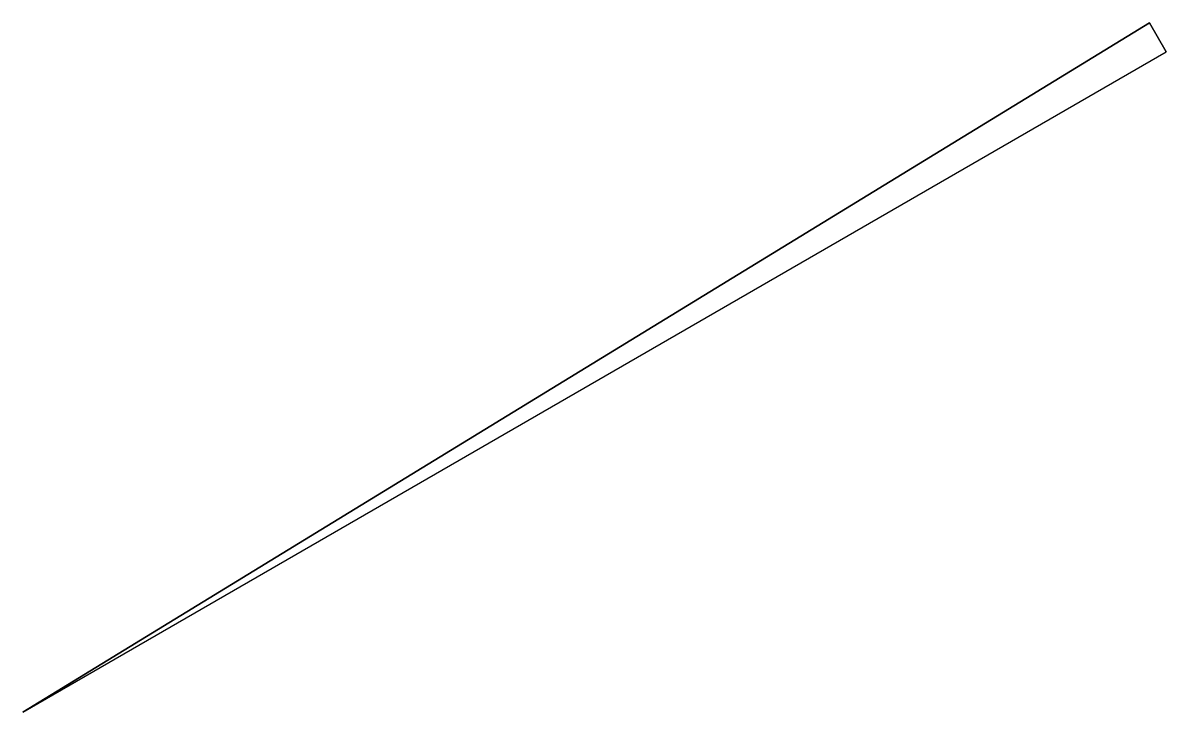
# Model space of a CAD drawing. Header units: millimetres. Extents: x -82.7 to -81.61, y 182.81 to 183.46.
import ezdxf

# ---------------------------------------------------------------- set-up
doc = ezdxf.new("R2010")
doc.units = ezdxf.units.MM

msp = doc.modelspace()

# ---------------------------------------------------------------- linework, layer by layer
for p, q in [((-82.6971, 182.8057, -3.5), (-81.6307, 183.4579, -3.5)), ((-81.6307, 183.4579, -3.5002), (-82.6971, 182.8057, -3.5)), ((-81.6307, 183.4579, -3.5002), (-82.6971, 182.8057, -3.5)), ((-81.6307, 183.4579, -3.5), (-81.6149, 183.4305, -6.5)), ((-81.6307, 183.4579, -6.5), (-81.6149, 183.4305, -6.5)), ((-81.6149, 183.4305, -6.5), (-81.6307, 183.4579, -3.5002)), ((-81.6149, 183.4305, -6.5), (-81.6307, 183.4579, -3.5002)), ((-82.6971, 182.8057, -6.5), (-81.6149, 183.4305, -6.5)), ((-82.6971, 182.8057, -3.5), (-82.6971, 182.8057, -6.5))]:
    msp.add_line(p, q)

doc.saveas('drawing.dxf')
